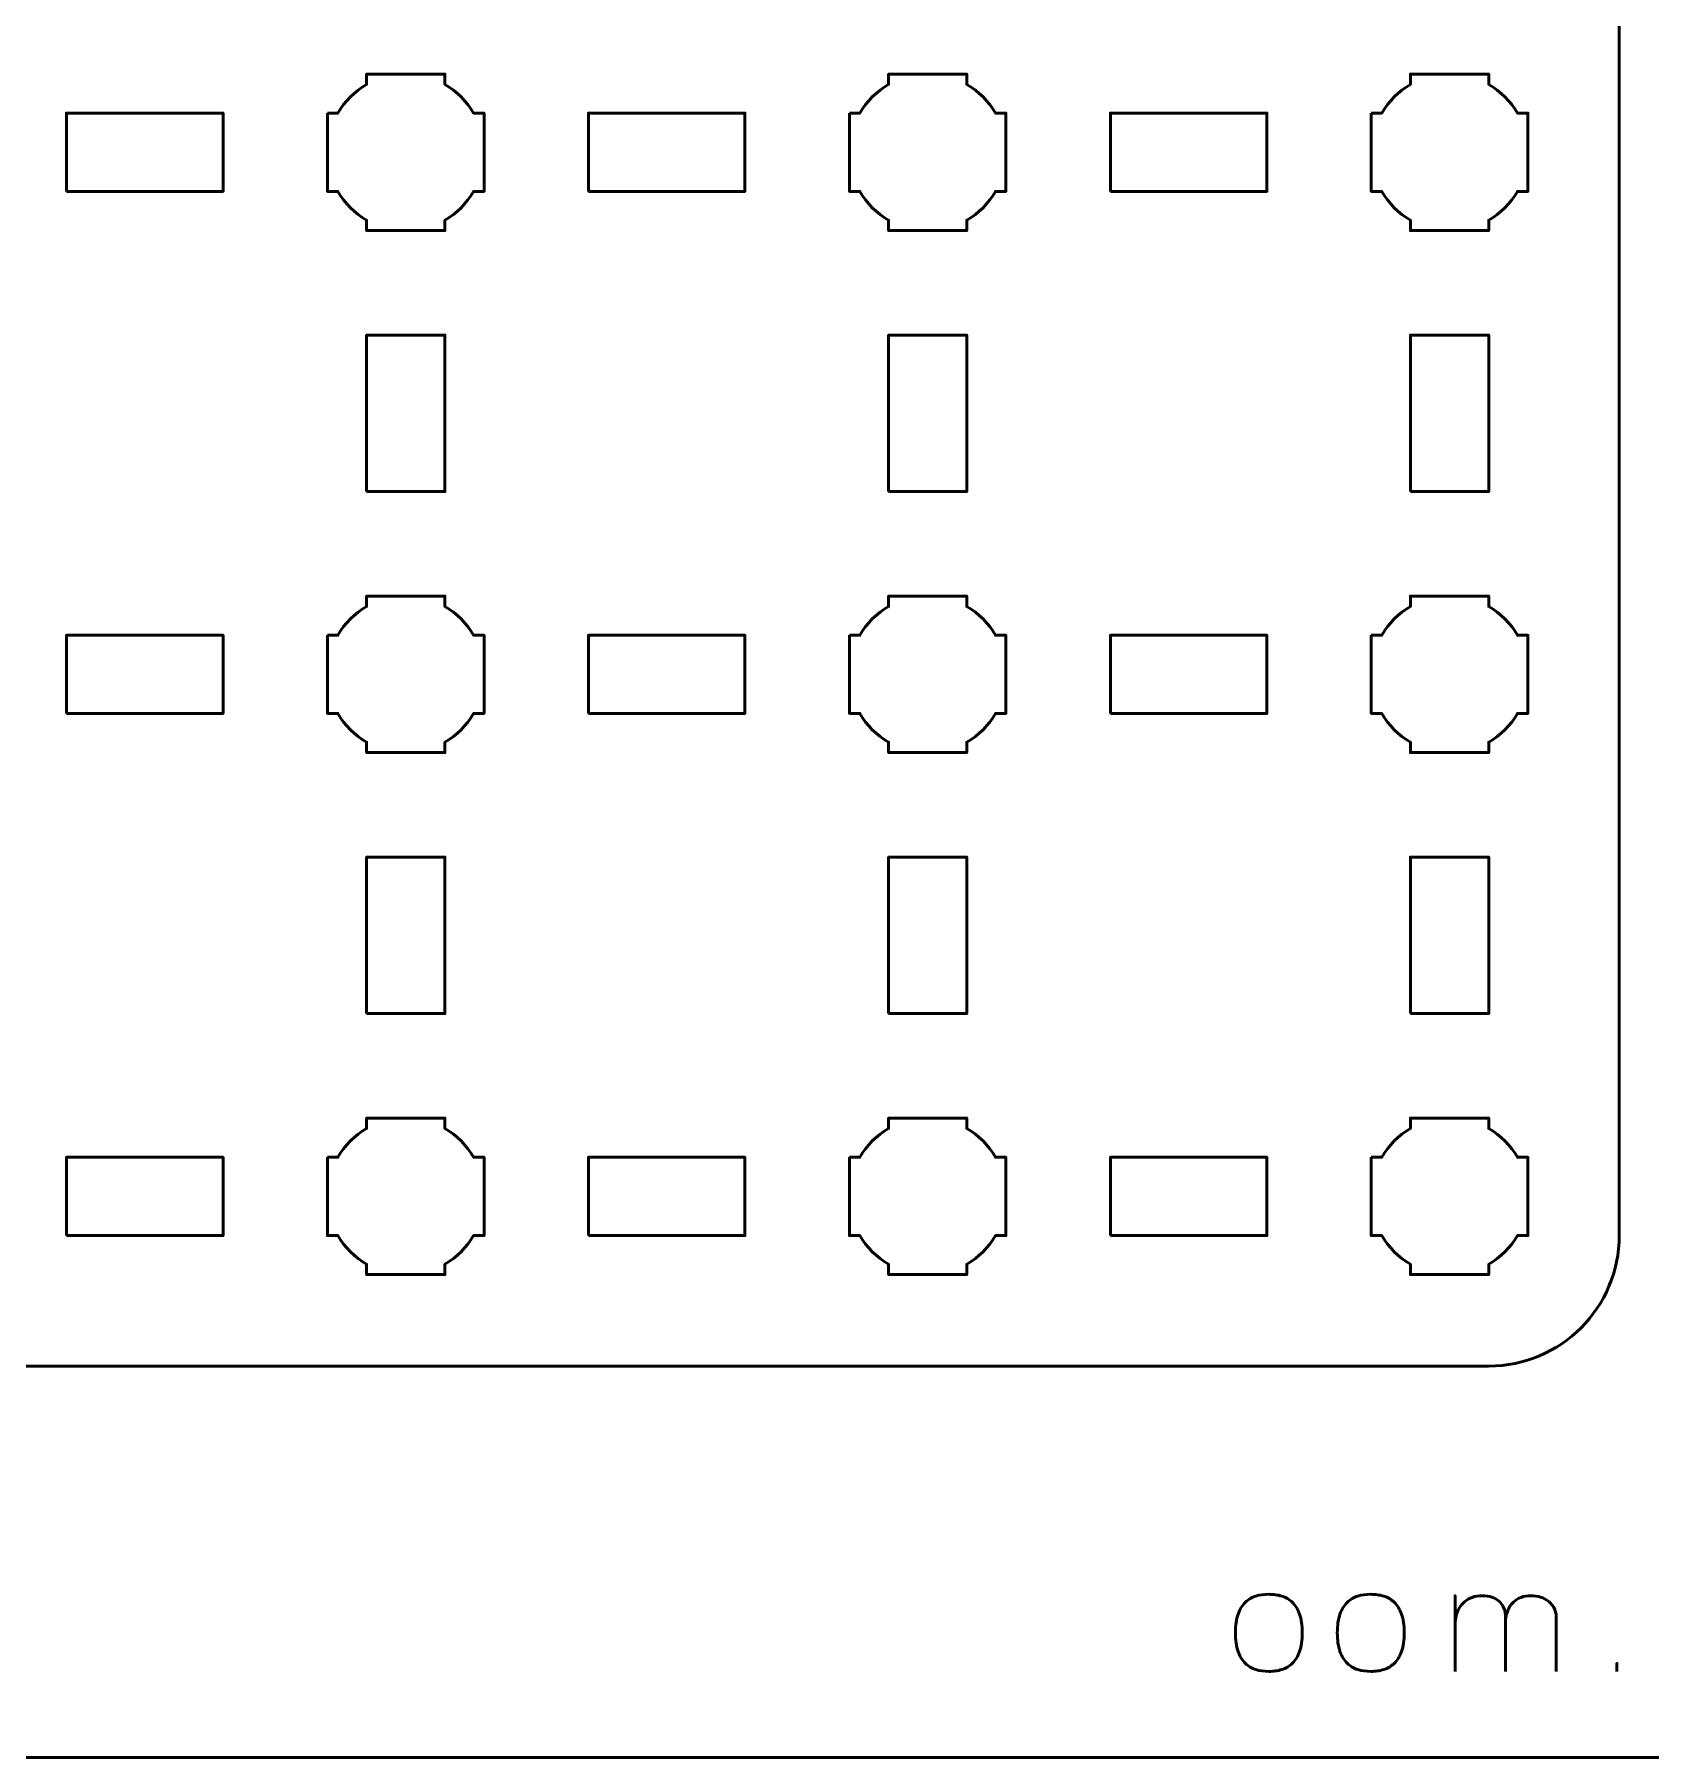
# Model space of a CAD drawing. Header units: centimetres. Extents: x -21 to 0, y -29.7 to 0.
# Drawn here: x -14.92 to -8.73, y -29.7 to -23.1 of the extents above; entities that cross this region are included whole.
import ezdxf

# ---------------------------------------------------------------- set-up
doc = ezdxf.new("R2010")
doc.units = ezdxf.units.CM
doc.header["$MEASUREMENT"] = 0
doc.layers.add('Layer 1', color=7, linetype='Continuous')

msp = doc.modelspace()

# ---------------------------------------------------------------- linework, layer by layer
at = {"layer": 'Layer 1', "lineweight": 53}
for points in [[(-14.79999, -23.70002), (-14.19999, -23.70002), (-14.19999, -23.40002), (-14.79999, -23.40002), (-14.79999, -23.70002)], [(-12.79999, -23.70002), (-12.19999, -23.70002), (-12.19999, -23.40002), (-12.79999, -23.40002), (-12.79999, -23.70002)], [(-10.79999, -23.70002), (-10.19999, -23.70002), (-10.19999, -23.40002), (-10.79999, -23.40002), (-10.79999, -23.70002)], [(-13.64999, -24.85002), (-13.34999, -24.85002), (-13.34999, -24.25002), (-13.64999, -24.25002), (-13.64999, -24.85002)], [(-11.64999, -24.85002), (-11.34999, -24.85002), (-11.34999, -24.25002), (-11.64999, -24.25002), (-11.64999, -24.85002)], [(-9.64999, -24.85002), (-9.34999, -24.85002), (-9.34999, -24.25002), (-9.64999, -24.25002), (-9.64999, -24.85002)], [(-14.79999, -25.70002), (-14.19999, -25.70002), (-14.19999, -25.40002), (-14.79999, -25.40002), (-14.79999, -25.70002)], [(-12.79999, -25.70002), (-12.19999, -25.70002), (-12.19999, -25.40002), (-12.79999, -25.40002), (-12.79999, -25.70002)], [(-10.79999, -25.70002), (-10.19999, -25.70002), (-10.19999, -25.40002), (-10.79999, -25.40002), (-10.79999, -25.70002)], [(-13.64999, -26.85002), (-13.34999, -26.85002), (-13.34999, -26.25002), (-13.64999, -26.25002), (-13.64999, -26.85002)], [(-11.64999, -26.85002), (-11.34999, -26.85002), (-11.34999, -26.25002), (-11.64999, -26.25002), (-11.64999, -26.85002)], [(-9.64999, -26.85002), (-9.34999, -26.85002), (-9.34999, -26.25002), (-9.64999, -26.25002), (-9.64999, -26.85002)], [(-14.79999, -27.70002), (-14.19999, -27.70002), (-14.19999, -27.40002), (-14.79999, -27.40002), (-14.79999, -27.70002)], [(-12.79999, -27.70002), (-12.19999, -27.70002), (-12.19999, -27.40002), (-12.79999, -27.40002), (-12.79999, -27.70002)], [(-10.79999, -27.70002), (-10.19999, -27.70002), (-10.19999, -27.40002), (-10.79999, -27.40002), (-10.79999, -27.70002)]]:
    msp.add_lwpolyline(points, close=True, dxfattribs=at)
at = {"layer": 'Layer 1', "color": 1, "lineweight": 53}
msp.add_open_spline([(-21.00003, -29.19995), (-21.00003, -29.19995), (-21.00003, -5.29992), (-21.00003, -5.29992), (-21.00003, -5.29992), (-21.00003, -5.21709), (-20.93286, -5.14992), (-20.85003, -5.14992), (-20.85003, -5.14992), (-20.7672, -5.14992), (-20.70003, -5.08275), (-20.70003, -4.99992), (-20.70003, -4.99992), (-20.70003, -4.91709), (-20.7672, -4.84992), (-20.85003, -4.84992), (-20.85003, -4.84992), (-20.93286, -4.84992), (-21.00003, -4.78275), (-21.00003, -4.69992), (-21.00003, -4.69992), (-21.00003, -4.61709), (-20.93286, -4.54992), (-20.85003, -4.54992), (-20.85003, -4.54992), (-20.7672, -4.54992), (-20.70003, -4.48275), (-20.70003, -4.39992), (-20.70003, -4.39992), (-20.70003, -4.31709), (-20.7672, -4.24992), (-20.85003, -4.24992), (-20.85003, -4.24992), (-20.93286, -4.24992), (-21.00003, -4.18275), (-21.00003, -4.09992), (-21.00003, -4.09992), (-21.00003, -4.01709), (-20.93286, -3.94992), (-20.85003, -3.94992), (-20.85003, -3.94992), (-20.7672, -3.94992), (-20.70003, -3.88275), (-20.70003, -3.79992), (-20.70003, -3.79992), (-20.70003, -3.71709), (-20.7672, -3.64992), (-20.85003, -3.64992), (-20.85003, -3.64992), (-20.93286, -3.64992), (-21.00003, -3.58275), (-21.00003, -3.49992), (-21.00003, -3.49992), (-21.00003, -3.41709), (-20.93286, -3.34992), (-20.85003, -3.34992), (-20.85003, -3.34992), (-20.7672, -3.34992), (-20.70003, -3.28275), (-20.70003, -3.19992), (-20.70003, -3.19992), (-20.70003, -3.11709), (-20.7672, -3.04992), (-20.85003, -3.04992), (-20.85003, -3.04992), (-20.93286, -3.04992), (-21.00003, -2.98275), (-21.00003, -2.89992), (-21.00003, -2.89992), (-21.00003, -2.81709), (-20.93286, -2.74992), (-20.85003, -2.74992), (-20.85003, -2.74992), (-20.7672, -2.74992), (-20.70003, -2.68275), (-20.70003, -2.59992), (-20.70003, -2.59992), (-20.70003, -2.51709), (-20.7672, -2.44992), (-20.85003, -2.44992), (-20.85003, -2.44992), (-20.93286, -2.44992), (-21.00003, -2.38275), (-21.00003, -2.29992), (-21.00003, -2.29992), (-21.00003, -2.21709), (-20.93286, -2.14992), (-20.85003, -2.14992), (-20.85003, -2.14992), (-20.7672, -2.14992), (-20.70003, -2.08275), (-20.70003, -1.99992), (-20.70003, -1.99992), (-20.70003, -1.91709), (-20.7672, -1.84992), (-20.85003, -1.84992), (-20.85003, -1.84992), (-20.93286, -1.84992), (-21.00003, -1.78275), (-21.00003, -1.69992), (-21.00003, -1.69992), (-21.00003, -1.61709), (-20.93286, -1.54992), (-20.85003, -1.54992), (-20.85003, -1.54992), (-20.7672, -1.54992), (-20.70003, -1.48275), (-20.70003, -1.39992), (-20.70003, -1.39992), (-20.70003, -1.31709), (-20.7672, -1.24992), (-20.85003, -1.24992), (-20.85003, -1.24992), (-20.93286, -1.24992), (-21.00003, -1.18275), (-21.00003, -1.09992), (-21.00003, -1.09992), (-21.00003, -1.09992), (-21.00003, -0.49992), (-21.00003, -0.49992), (-21.00003, -0.49992), (-21.00003, -0.22295), (-20.77694, 0.00004), (-20.49994, 0.00004), (-20.49994, 0.00004), (-20.49994, 0.00004), (-0.50008, 0.00004), (-0.50008, 0.00004), (-0.50008, 0.00004), (-0.22294, 0.00004), (0.00002, -0.22295), (0.00002, -0.49992), (0.00002, -0.49992), (0.00002, -0.49992), (0.00002, -29.19995), (0.00002, -29.19995), (0.00002, -29.19995), (0.00002, -29.47695), (-0.22294, -29.70004), (-0.50008, -29.70004), (-0.50008, -29.70004), (-0.50008, -29.70004), (-20.49994, -29.70004), (-20.49994, -29.70004), (-20.49994, -29.70004), (-20.77694, -29.70004), (-21.00003, -29.47695), (-21.00003, -29.19995)], degree=3, knots=[0, 0, 0, 0, 0.027027, 0.027027, 0.027027, 0.027027, 0.0540541, 0.0540541, 0.0540541, 0.0540541, 0.0810811, 0.0810811, 0.0810811, 0.0810811, 0.1081081, 0.1081081, 0.1081081, 0.1081081, 0.1351351, 0.1351351, 0.1351351, 0.1351351, 0.1621622, 0.1621622, 0.1621622, 0.1621622, 0.1891892, 0.1891892, 0.1891892, 0.1891892, 0.2162162, 0.2162162, 0.2162162, 0.2162162, 0.2432432, 0.2432432, 0.2432432, 0.2432432, 0.2702703, 0.2702703, 0.2702703, 0.2702703, 0.2972973, 0.2972973, 0.2972973, 0.2972973, 0.3243243, 0.3243243, 0.3243243, 0.3243243, 0.3513514, 0.3513514, 0.3513514, 0.3513514, 0.3783784, 0.3783784, 0.3783784, 0.3783784, 0.4054054, 0.4054054, 0.4054054, 0.4054054, 0.4324324, 0.4324324, 0.4324324, 0.4324324, 0.4594595, 0.4594595, 0.4594595, 0.4594595, 0.4864865, 0.4864865, 0.4864865, 0.4864865, 0.5135135, 0.5135135, 0.5135135, 0.5135135, 0.5405405, 0.5405405, 0.5405405, 0.5405405, 0.5675676, 0.5675676, 0.5675676, 0.5675676, 0.5945946, 0.5945946, 0.5945946, 0.5945946, 0.6216216, 0.6216216, 0.6216216, 0.6216216, 0.6486486, 0.6486486, 0.6486486, 0.6486486, 0.6756757, 0.6756757, 0.6756757, 0.6756757, 0.7027027, 0.7027027, 0.7027027, 0.7027027, 0.7297297, 0.7297297, 0.7297297, 0.7297297, 0.7567568, 0.7567568, 0.7567568, 0.7567568, 0.7837838, 0.7837838, 0.7837838, 0.7837838, 0.8108108, 0.8108108, 0.8108108, 0.8108108, 0.8378378, 0.8378378, 0.8378378, 0.8378378, 0.8648649, 0.8648649, 0.8648649, 0.8648649, 0.8918919, 0.8918919, 0.8918919, 0.8918919, 0.9189189, 0.9189189, 0.9189189, 0.9189189, 0.9459459, 0.9459459, 0.9459459, 0.9459459, 0.972973, 0.972973, 0.972973, 0.972973, 1, 1, 1, 1], dxfattribs=at)
at = {"layer": 'Layer 1', "color": 3, "lineweight": 53}
msp.add_open_spline([(-20.14999, -27.70002), (-20.14999, -27.70002), (-20.14999, -17.40002), (-20.14999, -17.40002), (-20.14999, -17.40002), (-20.14999, -17.12393), (-19.92608, -16.90002), (-19.64999, -16.90002), (-19.64999, -16.90002), (-19.64999, -16.90002), (-9.34999, -16.90002), (-9.34999, -16.90002), (-9.34999, -16.90002), (-9.0739, -16.90002), (-8.84999, -17.12393), (-8.84999, -17.40002), (-8.84999, -17.40002), (-8.84999, -17.40002), (-8.84999, -27.70002), (-8.84999, -27.70002), (-8.84999, -27.70002), (-8.84999, -27.97611), (-9.0739, -28.20002), (-9.34999, -28.20002), (-9.34999, -28.20002), (-9.34999, -28.20002), (-19.64999, -28.20002), (-19.64999, -28.20002), (-19.64999, -28.20002), (-19.92608, -28.20002), (-20.14999, -27.97611), (-20.14999, -27.70002)], degree=3, knots=[0, 0, 0, 0, 0.125, 0.125, 0.125, 0.125, 0.25, 0.25, 0.25, 0.25, 0.375, 0.375, 0.375, 0.375, 0.5, 0.5, 0.5, 0.5, 0.625, 0.625, 0.625, 0.625, 0.75, 0.75, 0.75, 0.75, 0.875, 0.875, 0.875, 0.875, 1, 1, 1, 1], dxfattribs=at)
at = {"layer": 'Layer 1', "lineweight": 53}
for points in [[(-13.79999, -23.40002), (-13.79999, -23.40002), (-13.75984, -23.40002), (-13.75984, -23.40002), (-13.75984, -23.40002), (-13.73349, -23.35449), (-13.69552, -23.31652), (-13.64999, -23.29017), (-13.64999, -23.29017), (-13.64999, -23.29017), (-13.64999, -23.25002), (-13.64999, -23.25002), (-13.64999, -23.25002), (-13.64999, -23.25002), (-13.49999, -23.25002), (-13.49999, -23.25002), (-13.49999, -23.25002), (-13.49999, -23.25002), (-13.34999, -23.25002), (-13.34999, -23.25002), (-13.34999, -23.25002), (-13.34999, -23.25002), (-13.34999, -23.29017), (-13.34999, -23.29017), (-13.34999, -23.29017), (-13.30446, -23.31652), (-13.26649, -23.35449), (-13.24014, -23.40002), (-13.24014, -23.40002), (-13.24014, -23.40002), (-13.19999, -23.40002), (-13.19999, -23.40002), (-13.19999, -23.40002), (-13.19999, -23.40002), (-13.19999, -23.55002), (-13.19999, -23.55002), (-13.19999, -23.55002), (-13.19999, -23.55002), (-13.19999, -23.70002), (-13.19999, -23.70002), (-13.19999, -23.70002), (-13.19999, -23.70002), (-13.24014, -23.70002), (-13.24014, -23.70002), (-13.24014, -23.70002), (-13.26649, -23.74555), (-13.30446, -23.78352), (-13.34999, -23.80987), (-13.34999, -23.80987), (-13.34999, -23.80987), (-13.34999, -23.85002), (-13.34999, -23.85002), (-13.34999, -23.85002), (-13.34999, -23.85002), (-13.49999, -23.85002), (-13.49999, -23.85002), (-13.49999, -23.85002), (-13.49999, -23.85002), (-13.64999, -23.85002), (-13.64999, -23.85002), (-13.64999, -23.85002), (-13.64999, -23.85002), (-13.64999, -23.80987), (-13.64999, -23.80987), (-13.64999, -23.80987), (-13.69552, -23.78352), (-13.73349, -23.74555), (-13.75984, -23.70002), (-13.75984, -23.70002), (-13.75984, -23.70002), (-13.79999, -23.70002), (-13.79999, -23.70002), (-13.79999, -23.70002), (-13.79999, -23.70002), (-13.79999, -23.55002), (-13.79999, -23.55002), (-13.79999, -23.55002), (-13.79999, -23.55002), (-13.79999, -23.40002), (-13.79999, -23.40002)], [(-11.79999, -23.40002), (-11.79999, -23.40002), (-11.75984, -23.40002), (-11.75984, -23.40002), (-11.75984, -23.40002), (-11.73349, -23.35449), (-11.69552, -23.31652), (-11.64999, -23.29017), (-11.64999, -23.29017), (-11.64999, -23.29017), (-11.64999, -23.25002), (-11.64999, -23.25002), (-11.64999, -23.25002), (-11.64999, -23.25002), (-11.49999, -23.25002), (-11.49999, -23.25002), (-11.49999, -23.25002), (-11.49999, -23.25002), (-11.34999, -23.25002), (-11.34999, -23.25002), (-11.34999, -23.25002), (-11.34999, -23.25002), (-11.34999, -23.29017), (-11.34999, -23.29017), (-11.34999, -23.29017), (-11.30446, -23.31652), (-11.26649, -23.35449), (-11.24014, -23.40002), (-11.24014, -23.40002), (-11.24014, -23.40002), (-11.19999, -23.40002), (-11.19999, -23.40002), (-11.19999, -23.40002), (-11.19999, -23.40002), (-11.19999, -23.55002), (-11.19999, -23.55002), (-11.19999, -23.55002), (-11.19999, -23.55002), (-11.19999, -23.70002), (-11.19999, -23.70002), (-11.19999, -23.70002), (-11.19999, -23.70002), (-11.24014, -23.70002), (-11.24014, -23.70002), (-11.24014, -23.70002), (-11.26649, -23.74555), (-11.30446, -23.78352), (-11.34999, -23.80987), (-11.34999, -23.80987), (-11.34999, -23.80987), (-11.34999, -23.85002), (-11.34999, -23.85002), (-11.34999, -23.85002), (-11.34999, -23.85002), (-11.49999, -23.85002), (-11.49999, -23.85002), (-11.49999, -23.85002), (-11.49999, -23.85002), (-11.64999, -23.85002), (-11.64999, -23.85002), (-11.64999, -23.85002), (-11.64999, -23.85002), (-11.64999, -23.80987), (-11.64999, -23.80987), (-11.64999, -23.80987), (-11.69552, -23.78352), (-11.73349, -23.74555), (-11.75984, -23.70002), (-11.75984, -23.70002), (-11.75984, -23.70002), (-11.79999, -23.70002), (-11.79999, -23.70002), (-11.79999, -23.70002), (-11.79999, -23.70002), (-11.79999, -23.55002), (-11.79999, -23.55002), (-11.79999, -23.55002), (-11.79999, -23.55002), (-11.79999, -23.40002), (-11.79999, -23.40002)], [(-9.79999, -23.40002), (-9.79999, -23.40002), (-9.75984, -23.40002), (-9.75984, -23.40002), (-9.75984, -23.40002), (-9.73349, -23.35449), (-9.69552, -23.31652), (-9.64999, -23.29017), (-9.64999, -23.29017), (-9.64999, -23.29017), (-9.64999, -23.25002), (-9.64999, -23.25002), (-9.64999, -23.25002), (-9.64999, -23.25002), (-9.49999, -23.25002), (-9.49999, -23.25002), (-9.49999, -23.25002), (-9.49999, -23.25002), (-9.34999, -23.25002), (-9.34999, -23.25002), (-9.34999, -23.25002), (-9.34999, -23.25002), (-9.34999, -23.29017), (-9.34999, -23.29017), (-9.34999, -23.29017), (-9.30446, -23.31652), (-9.26649, -23.35449), (-9.24014, -23.40002), (-9.24014, -23.40002), (-9.24014, -23.40002), (-9.19999, -23.40002), (-9.19999, -23.40002), (-9.19999, -23.40002), (-9.19999, -23.40002), (-9.19999, -23.55002), (-9.19999, -23.55002), (-9.19999, -23.55002), (-9.19999, -23.55002), (-9.19999, -23.70002), (-9.19999, -23.70002), (-9.19999, -23.70002), (-9.19999, -23.70002), (-9.24014, -23.70002), (-9.24014, -23.70002), (-9.24014, -23.70002), (-9.26649, -23.74555), (-9.30446, -23.78352), (-9.34999, -23.80987), (-9.34999, -23.80987), (-9.34999, -23.80987), (-9.34999, -23.85002), (-9.34999, -23.85002), (-9.34999, -23.85002), (-9.34999, -23.85002), (-9.49999, -23.85002), (-9.49999, -23.85002), (-9.49999, -23.85002), (-9.49999, -23.85002), (-9.64999, -23.85002), (-9.64999, -23.85002), (-9.64999, -23.85002), (-9.64999, -23.85002), (-9.64999, -23.80987), (-9.64999, -23.80987), (-9.64999, -23.80987), (-9.69552, -23.78352), (-9.73349, -23.74555), (-9.75984, -23.70002), (-9.75984, -23.70002), (-9.75984, -23.70002), (-9.79999, -23.70002), (-9.79999, -23.70002), (-9.79999, -23.70002), (-9.79999, -23.70002), (-9.79999, -23.55002), (-9.79999, -23.55002), (-9.79999, -23.55002), (-9.79999, -23.55002), (-9.79999, -23.40002), (-9.79999, -23.40002)], [(-13.79999, -25.40002), (-13.79999, -25.40002), (-13.75984, -25.40002), (-13.75984, -25.40002), (-13.75984, -25.40002), (-13.73349, -25.35449), (-13.69552, -25.31652), (-13.64999, -25.29017), (-13.64999, -25.29017), (-13.64999, -25.29017), (-13.64999, -25.25002), (-13.64999, -25.25002), (-13.64999, -25.25002), (-13.64999, -25.25002), (-13.49999, -25.25002), (-13.49999, -25.25002), (-13.49999, -25.25002), (-13.49999, -25.25002), (-13.34999, -25.25002), (-13.34999, -25.25002), (-13.34999, -25.25002), (-13.34999, -25.25002), (-13.34999, -25.29017), (-13.34999, -25.29017), (-13.34999, -25.29017), (-13.30446, -25.31652), (-13.26649, -25.35449), (-13.24014, -25.40002), (-13.24014, -25.40002), (-13.24014, -25.40002), (-13.19999, -25.40002), (-13.19999, -25.40002), (-13.19999, -25.40002), (-13.19999, -25.40002), (-13.19999, -25.55002), (-13.19999, -25.55002), (-13.19999, -25.55002), (-13.19999, -25.55002), (-13.19999, -25.70002), (-13.19999, -25.70002), (-13.19999, -25.70002), (-13.19999, -25.70002), (-13.24014, -25.70002), (-13.24014, -25.70002), (-13.24014, -25.70002), (-13.26649, -25.74555), (-13.30446, -25.78352), (-13.34999, -25.80987), (-13.34999, -25.80987), (-13.34999, -25.80987), (-13.34999, -25.85002), (-13.34999, -25.85002), (-13.34999, -25.85002), (-13.34999, -25.85002), (-13.49999, -25.85002), (-13.49999, -25.85002), (-13.49999, -25.85002), (-13.49999, -25.85002), (-13.64999, -25.85002), (-13.64999, -25.85002), (-13.64999, -25.85002), (-13.64999, -25.85002), (-13.64999, -25.80987), (-13.64999, -25.80987), (-13.64999, -25.80987), (-13.69552, -25.78352), (-13.73349, -25.74555), (-13.75984, -25.70002), (-13.75984, -25.70002), (-13.75984, -25.70002), (-13.79999, -25.70002), (-13.79999, -25.70002), (-13.79999, -25.70002), (-13.79999, -25.70002), (-13.79999, -25.55002), (-13.79999, -25.55002), (-13.79999, -25.55002), (-13.79999, -25.55002), (-13.79999, -25.40002), (-13.79999, -25.40002)], [(-11.79999, -25.40002), (-11.79999, -25.40002), (-11.75984, -25.40002), (-11.75984, -25.40002), (-11.75984, -25.40002), (-11.73349, -25.35449), (-11.69552, -25.31652), (-11.64999, -25.29017), (-11.64999, -25.29017), (-11.64999, -25.29017), (-11.64999, -25.25002), (-11.64999, -25.25002), (-11.64999, -25.25002), (-11.64999, -25.25002), (-11.49999, -25.25002), (-11.49999, -25.25002), (-11.49999, -25.25002), (-11.49999, -25.25002), (-11.34999, -25.25002), (-11.34999, -25.25002), (-11.34999, -25.25002), (-11.34999, -25.25002), (-11.34999, -25.29017), (-11.34999, -25.29017), (-11.34999, -25.29017), (-11.30446, -25.31652), (-11.26649, -25.35449), (-11.24014, -25.40002), (-11.24014, -25.40002), (-11.24014, -25.40002), (-11.19999, -25.40002), (-11.19999, -25.40002), (-11.19999, -25.40002), (-11.19999, -25.40002), (-11.19999, -25.55002), (-11.19999, -25.55002), (-11.19999, -25.55002), (-11.19999, -25.55002), (-11.19999, -25.70002), (-11.19999, -25.70002), (-11.19999, -25.70002), (-11.19999, -25.70002), (-11.24014, -25.70002), (-11.24014, -25.70002), (-11.24014, -25.70002), (-11.26649, -25.74555), (-11.30446, -25.78352), (-11.34999, -25.80987), (-11.34999, -25.80987), (-11.34999, -25.80987), (-11.34999, -25.85002), (-11.34999, -25.85002), (-11.34999, -25.85002), (-11.34999, -25.85002), (-11.49999, -25.85002), (-11.49999, -25.85002), (-11.49999, -25.85002), (-11.49999, -25.85002), (-11.64999, -25.85002), (-11.64999, -25.85002), (-11.64999, -25.85002), (-11.64999, -25.85002), (-11.64999, -25.80987), (-11.64999, -25.80987), (-11.64999, -25.80987), (-11.69552, -25.78352), (-11.73349, -25.74555), (-11.75984, -25.70002), (-11.75984, -25.70002), (-11.75984, -25.70002), (-11.79999, -25.70002), (-11.79999, -25.70002), (-11.79999, -25.70002), (-11.79999, -25.70002), (-11.79999, -25.55002), (-11.79999, -25.55002), (-11.79999, -25.55002), (-11.79999, -25.55002), (-11.79999, -25.40002), (-11.79999, -25.40002)], [(-9.79999, -25.40002), (-9.79999, -25.40002), (-9.75984, -25.40002), (-9.75984, -25.40002), (-9.75984, -25.40002), (-9.73349, -25.35449), (-9.69552, -25.31652), (-9.64999, -25.29017), (-9.64999, -25.29017), (-9.64999, -25.29017), (-9.64999, -25.25002), (-9.64999, -25.25002), (-9.64999, -25.25002), (-9.64999, -25.25002), (-9.49999, -25.25002), (-9.49999, -25.25002), (-9.49999, -25.25002), (-9.49999, -25.25002), (-9.34999, -25.25002), (-9.34999, -25.25002), (-9.34999, -25.25002), (-9.34999, -25.25002), (-9.34999, -25.29017), (-9.34999, -25.29017), (-9.34999, -25.29017), (-9.30446, -25.31652), (-9.26649, -25.35449), (-9.24014, -25.40002), (-9.24014, -25.40002), (-9.24014, -25.40002), (-9.19999, -25.40002), (-9.19999, -25.40002), (-9.19999, -25.40002), (-9.19999, -25.40002), (-9.19999, -25.55002), (-9.19999, -25.55002), (-9.19999, -25.55002), (-9.19999, -25.55002), (-9.19999, -25.70002), (-9.19999, -25.70002), (-9.19999, -25.70002), (-9.19999, -25.70002), (-9.24014, -25.70002), (-9.24014, -25.70002), (-9.24014, -25.70002), (-9.26649, -25.74555), (-9.30446, -25.78352), (-9.34999, -25.80987), (-9.34999, -25.80987), (-9.34999, -25.80987), (-9.34999, -25.85002), (-9.34999, -25.85002), (-9.34999, -25.85002), (-9.34999, -25.85002), (-9.49999, -25.85002), (-9.49999, -25.85002), (-9.49999, -25.85002), (-9.49999, -25.85002), (-9.64999, -25.85002), (-9.64999, -25.85002), (-9.64999, -25.85002), (-9.64999, -25.85002), (-9.64999, -25.80987), (-9.64999, -25.80987), (-9.64999, -25.80987), (-9.69552, -25.78352), (-9.73349, -25.74555), (-9.75984, -25.70002), (-9.75984, -25.70002), (-9.75984, -25.70002), (-9.79999, -25.70002), (-9.79999, -25.70002), (-9.79999, -25.70002), (-9.79999, -25.70002), (-9.79999, -25.55002), (-9.79999, -25.55002), (-9.79999, -25.55002), (-9.79999, -25.55002), (-9.79999, -25.40002), (-9.79999, -25.40002)], [(-13.79999, -27.40002), (-13.79999, -27.40002), (-13.75984, -27.40002), (-13.75984, -27.40002), (-13.75984, -27.40002), (-13.73349, -27.35449), (-13.69552, -27.31652), (-13.64999, -27.29017), (-13.64999, -27.29017), (-13.64999, -27.29017), (-13.64999, -27.25002), (-13.64999, -27.25002), (-13.64999, -27.25002), (-13.64999, -27.25002), (-13.49999, -27.25002), (-13.49999, -27.25002), (-13.49999, -27.25002), (-13.49999, -27.25002), (-13.34999, -27.25002), (-13.34999, -27.25002), (-13.34999, -27.25002), (-13.34999, -27.25002), (-13.34999, -27.29017), (-13.34999, -27.29017), (-13.34999, -27.29017), (-13.30446, -27.31652), (-13.26649, -27.35449), (-13.24014, -27.40002), (-13.24014, -27.40002), (-13.24014, -27.40002), (-13.19999, -27.40002), (-13.19999, -27.40002), (-13.19999, -27.40002), (-13.19999, -27.40002), (-13.19999, -27.55002), (-13.19999, -27.55002), (-13.19999, -27.55002), (-13.19999, -27.55002), (-13.19999, -27.70002), (-13.19999, -27.70002), (-13.19999, -27.70002), (-13.19999, -27.70002), (-13.24014, -27.70002), (-13.24014, -27.70002), (-13.24014, -27.70002), (-13.26649, -27.74555), (-13.30446, -27.78352), (-13.34999, -27.80987), (-13.34999, -27.80987), (-13.34999, -27.80987), (-13.34999, -27.85002), (-13.34999, -27.85002), (-13.34999, -27.85002), (-13.34999, -27.85002), (-13.49999, -27.85002), (-13.49999, -27.85002), (-13.49999, -27.85002), (-13.49999, -27.85002), (-13.64999, -27.85002), (-13.64999, -27.85002), (-13.64999, -27.85002), (-13.64999, -27.85002), (-13.64999, -27.80987), (-13.64999, -27.80987), (-13.64999, -27.80987), (-13.69552, -27.78352), (-13.73349, -27.74555), (-13.75984, -27.70002), (-13.75984, -27.70002), (-13.75984, -27.70002), (-13.79999, -27.70002), (-13.79999, -27.70002), (-13.79999, -27.70002), (-13.79999, -27.70002), (-13.79999, -27.55002), (-13.79999, -27.55002), (-13.79999, -27.55002), (-13.79999, -27.55002), (-13.79999, -27.40002), (-13.79999, -27.40002)], [(-11.79999, -27.40002), (-11.79999, -27.40002), (-11.75984, -27.40002), (-11.75984, -27.40002), (-11.75984, -27.40002), (-11.73349, -27.35449), (-11.69552, -27.31652), (-11.64999, -27.29017), (-11.64999, -27.29017), (-11.64999, -27.29017), (-11.64999, -27.25002), (-11.64999, -27.25002), (-11.64999, -27.25002), (-11.64999, -27.25002), (-11.49999, -27.25002), (-11.49999, -27.25002), (-11.49999, -27.25002), (-11.49999, -27.25002), (-11.34999, -27.25002), (-11.34999, -27.25002), (-11.34999, -27.25002), (-11.34999, -27.25002), (-11.34999, -27.29017), (-11.34999, -27.29017), (-11.34999, -27.29017), (-11.30446, -27.31652), (-11.26649, -27.35449), (-11.24014, -27.40002), (-11.24014, -27.40002), (-11.24014, -27.40002), (-11.19999, -27.40002), (-11.19999, -27.40002), (-11.19999, -27.40002), (-11.19999, -27.40002), (-11.19999, -27.55002), (-11.19999, -27.55002), (-11.19999, -27.55002), (-11.19999, -27.55002), (-11.19999, -27.70002), (-11.19999, -27.70002), (-11.19999, -27.70002), (-11.19999, -27.70002), (-11.24014, -27.70002), (-11.24014, -27.70002), (-11.24014, -27.70002), (-11.26649, -27.74555), (-11.30446, -27.78352), (-11.34999, -27.80987), (-11.34999, -27.80987), (-11.34999, -27.80987), (-11.34999, -27.85002), (-11.34999, -27.85002), (-11.34999, -27.85002), (-11.34999, -27.85002), (-11.49999, -27.85002), (-11.49999, -27.85002), (-11.49999, -27.85002), (-11.49999, -27.85002), (-11.64999, -27.85002), (-11.64999, -27.85002), (-11.64999, -27.85002), (-11.64999, -27.85002), (-11.64999, -27.80987), (-11.64999, -27.80987), (-11.64999, -27.80987), (-11.69552, -27.78352), (-11.73349, -27.74555), (-11.75984, -27.70002), (-11.75984, -27.70002), (-11.75984, -27.70002), (-11.79999, -27.70002), (-11.79999, -27.70002), (-11.79999, -27.70002), (-11.79999, -27.70002), (-11.79999, -27.55002), (-11.79999, -27.55002), (-11.79999, -27.55002), (-11.79999, -27.55002), (-11.79999, -27.40002), (-11.79999, -27.40002)], [(-9.79999, -27.40002), (-9.79999, -27.40002), (-9.75984, -27.40002), (-9.75984, -27.40002), (-9.75984, -27.40002), (-9.73349, -27.35449), (-9.69552, -27.31652), (-9.64999, -27.29017), (-9.64999, -27.29017), (-9.64999, -27.29017), (-9.64999, -27.25002), (-9.64999, -27.25002), (-9.64999, -27.25002), (-9.64999, -27.25002), (-9.49999, -27.25002), (-9.49999, -27.25002), (-9.49999, -27.25002), (-9.49999, -27.25002), (-9.34999, -27.25002), (-9.34999, -27.25002), (-9.34999, -27.25002), (-9.34999, -27.25002), (-9.34999, -27.29017), (-9.34999, -27.29017), (-9.34999, -27.29017), (-9.30446, -27.31652), (-9.26649, -27.35449), (-9.24014, -27.40002), (-9.24014, -27.40002), (-9.24014, -27.40002), (-9.19999, -27.40002), (-9.19999, -27.40002), (-9.19999, -27.40002), (-9.19999, -27.40002), (-9.19999, -27.55002), (-9.19999, -27.55002), (-9.19999, -27.55002), (-9.19999, -27.55002), (-9.19999, -27.70002), (-9.19999, -27.70002), (-9.19999, -27.70002), (-9.19999, -27.70002), (-9.24014, -27.70002), (-9.24014, -27.70002), (-9.24014, -27.70002), (-9.26649, -27.74555), (-9.30446, -27.78352), (-9.34999, -27.80987), (-9.34999, -27.80987), (-9.34999, -27.80987), (-9.34999, -27.85002), (-9.34999, -27.85002), (-9.34999, -27.85002), (-9.34999, -27.85002), (-9.49999, -27.85002), (-9.49999, -27.85002), (-9.49999, -27.85002), (-9.49999, -27.85002), (-9.64999, -27.85002), (-9.64999, -27.85002), (-9.64999, -27.85002), (-9.64999, -27.85002), (-9.64999, -27.80987), (-9.64999, -27.80987), (-9.64999, -27.80987), (-9.69552, -27.78352), (-9.73349, -27.74555), (-9.75984, -27.70002), (-9.75984, -27.70002), (-9.75984, -27.70002), (-9.79999, -27.70002), (-9.79999, -27.70002), (-9.79999, -27.70002), (-9.79999, -27.70002), (-9.79999, -27.55002), (-9.79999, -27.55002), (-9.79999, -27.55002), (-9.79999, -27.55002), (-9.79999, -27.40002), (-9.79999, -27.40002)]]:
    msp.add_open_spline(points, degree=3, knots=[0, 0, 0, 0, 0.05, 0.05, 0.05, 0.05, 0.1, 0.1, 0.1, 0.1, 0.15, 0.15, 0.15, 0.15, 0.2, 0.2, 0.2, 0.2, 0.25, 0.25, 0.25, 0.25, 0.3, 0.3, 0.3, 0.3, 0.35, 0.35, 0.35, 0.35, 0.4, 0.4, 0.4, 0.4, 0.45, 0.45, 0.45, 0.45, 0.5, 0.5, 0.5, 0.5, 0.55, 0.55, 0.55, 0.55, 0.6, 0.6, 0.6, 0.6, 0.65, 0.65, 0.65, 0.65, 0.7, 0.7, 0.7, 0.7, 0.75, 0.75, 0.75, 0.75, 0.8, 0.8, 0.8, 0.8, 0.85, 0.85, 0.85, 0.85, 0.9, 0.9, 0.9, 0.9, 0.95, 0.95, 0.95, 0.95, 1, 1, 1, 1], dxfattribs=at)
at = {"layer": 'Layer 1', "color": 5, "lineweight": 53}
for points, knots in [([(-10.19275, -29.36992), (-10.17497, -29.37001), (-10.15842, -29.36776), (-10.14299, -29.36296), (-10.14299, -29.36296), (-10.12756, -29.35816), (-10.11392, -29.35016), (-10.10225, -29.33897), (-10.10225, -29.33897), (-10.09049, -29.32778), (-10.08137, -29.31263), (-10.07469, -29.29344), (-10.07469, -29.29344), (-10.06811, -29.27434), (-10.06472, -29.25054), (-10.06462, -29.22204), (-10.06462, -29.22204), (-10.06472, -29.19363), (-10.06811, -29.16992), (-10.07469, -29.15092), (-10.07469, -29.15092), (-10.08137, -29.13191), (-10.09049, -29.11677), (-10.10225, -29.10557), (-10.10225, -29.10557), (-10.11392, -29.09447), (-10.12756, -29.08648), (-10.14299, -29.08168), (-10.14299, -29.08168), (-10.15842, -29.07688), (-10.17497, -29.07462), (-10.19275, -29.07472), (-10.19275, -29.07472), (-10.21034, -29.07462), (-10.2269, -29.07688), (-10.24233, -29.08168), (-10.24233, -29.08168), (-10.25776, -29.08648), (-10.2713, -29.09447), (-10.28306, -29.10557), (-10.28306, -29.10557), (-10.29482, -29.11677), (-10.30404, -29.13191), (-10.31072, -29.15092), (-10.31072, -29.15092), (-10.3174, -29.16992), (-10.32079, -29.19363), (-10.32088, -29.22204), (-10.32088, -29.22204), (-10.32079, -29.25054), (-10.3174, -29.27434), (-10.31072, -29.29344), (-10.31072, -29.29344), (-10.30404, -29.31263), (-10.29482, -29.32778), (-10.28306, -29.33897), (-10.28306, -29.33897), (-10.2713, -29.35016), (-10.25776, -29.35816), (-10.24233, -29.36296), (-10.24233, -29.36296), (-10.2269, -29.36776), (-10.21034, -29.37001), (-10.19275, -29.36992)], [0, 0, 0, 0, 0.0625, 0.0625, 0.0625, 0.0625, 0.125, 0.125, 0.125, 0.125, 0.1875, 0.1875, 0.1875, 0.1875, 0.25, 0.25, 0.25, 0.25, 0.3125, 0.3125, 0.3125, 0.3125, 0.375, 0.375, 0.375, 0.375, 0.4375, 0.4375, 0.4375, 0.4375, 0.5, 0.5, 0.5, 0.5, 0.5625, 0.5625, 0.5625, 0.5625, 0.625, 0.625, 0.625, 0.625, 0.6875, 0.6875, 0.6875, 0.6875, 0.75, 0.75, 0.75, 0.75, 0.8125, 0.8125, 0.8125, 0.8125, 0.875, 0.875, 0.875, 0.875, 0.9375, 0.9375, 0.9375, 0.9375, 1, 1, 1, 1]), ([(-10.19275, -29.36992), (-10.17497, -29.37001), (-10.15842, -29.36776), (-10.14299, -29.36296), (-10.14299, -29.36296), (-10.12756, -29.35816), (-10.11392, -29.35016), (-10.10225, -29.33897), (-10.10225, -29.33897), (-10.09049, -29.32778), (-10.08137, -29.31263), (-10.07469, -29.29344), (-10.07469, -29.29344), (-10.06811, -29.27434), (-10.06472, -29.25054), (-10.06462, -29.22204), (-10.06462, -29.22204), (-10.06472, -29.19363), (-10.06811, -29.16992), (-10.07469, -29.15092), (-10.07469, -29.15092), (-10.08137, -29.13191), (-10.09049, -29.11677), (-10.10225, -29.10557), (-10.10225, -29.10557), (-10.11392, -29.09447), (-10.12756, -29.08648), (-10.14299, -29.08168), (-10.14299, -29.08168), (-10.15842, -29.07688), (-10.17497, -29.07462), (-10.19275, -29.07472), (-10.19275, -29.07472), (-10.21034, -29.07462), (-10.2269, -29.07688), (-10.24233, -29.08168), (-10.24233, -29.08168), (-10.25776, -29.08648), (-10.2713, -29.09447), (-10.28306, -29.10557), (-10.28306, -29.10557), (-10.29482, -29.11677), (-10.30404, -29.13191), (-10.31072, -29.15092), (-10.31072, -29.15092), (-10.3174, -29.16992), (-10.32079, -29.19363), (-10.32088, -29.22204), (-10.32088, -29.22204), (-10.32079, -29.25054), (-10.3174, -29.27434), (-10.31072, -29.29344), (-10.31072, -29.29344), (-10.30404, -29.31263), (-10.29482, -29.32778), (-10.28306, -29.33897), (-10.28306, -29.33897), (-10.2713, -29.35016), (-10.25776, -29.35816), (-10.24233, -29.36296), (-10.24233, -29.36296), (-10.2269, -29.36776), (-10.21034, -29.37001), (-10.19275, -29.36992)], [0, 0, 0, 0, 0.0625, 0.0625, 0.0625, 0.0625, 0.125, 0.125, 0.125, 0.125, 0.1875, 0.1875, 0.1875, 0.1875, 0.25, 0.25, 0.25, 0.25, 0.3125, 0.3125, 0.3125, 0.3125, 0.375, 0.375, 0.375, 0.375, 0.4375, 0.4375, 0.4375, 0.4375, 0.5, 0.5, 0.5, 0.5, 0.5625, 0.5625, 0.5625, 0.5625, 0.625, 0.625, 0.625, 0.625, 0.6875, 0.6875, 0.6875, 0.6875, 0.75, 0.75, 0.75, 0.75, 0.8125, 0.8125, 0.8125, 0.8125, 0.875, 0.875, 0.875, 0.875, 0.9375, 0.9375, 0.9375, 0.9375, 1, 1, 1, 1]), ([(-9.80216, -29.36992), (-9.78438, -29.37001), (-9.76783, -29.36776), (-9.7524, -29.36296), (-9.7524, -29.36296), (-9.73697, -29.35816), (-9.72333, -29.35016), (-9.71166, -29.33897), (-9.71166, -29.33897), (-9.6999, -29.32778), (-9.69078, -29.31263), (-9.6841, -29.29344), (-9.6841, -29.29344), (-9.67752, -29.27434), (-9.67413, -29.25054), (-9.67403, -29.22204), (-9.67403, -29.22204), (-9.67413, -29.19363), (-9.67752, -29.16992), (-9.6841, -29.15092), (-9.6841, -29.15092), (-9.69078, -29.13191), (-9.6999, -29.11677), (-9.71166, -29.10557), (-9.71166, -29.10557), (-9.72333, -29.09447), (-9.73697, -29.08648), (-9.7524, -29.08168), (-9.7524, -29.08168), (-9.76783, -29.07688), (-9.78438, -29.07462), (-9.80216, -29.07472), (-9.80216, -29.07472), (-9.81975, -29.07462), (-9.83631, -29.07688), (-9.85174, -29.08168), (-9.85174, -29.08168), (-9.86717, -29.08648), (-9.88071, -29.09447), (-9.89247, -29.10557), (-9.89247, -29.10557), (-9.90423, -29.11677), (-9.91345, -29.13191), (-9.92013, -29.15092), (-9.92013, -29.15092), (-9.92681, -29.16992), (-9.9302, -29.19363), (-9.93029, -29.22204), (-9.93029, -29.22204), (-9.9302, -29.25054), (-9.92681, -29.27434), (-9.92013, -29.29344), (-9.92013, -29.29344), (-9.91345, -29.31263), (-9.90423, -29.32778), (-9.89247, -29.33897), (-9.89247, -29.33897), (-9.88071, -29.35016), (-9.86717, -29.35816), (-9.85174, -29.36296), (-9.85174, -29.36296), (-9.83631, -29.36776), (-9.81975, -29.37001), (-9.80216, -29.36992)], [0, 0, 0, 0, 0.0625, 0.0625, 0.0625, 0.0625, 0.125, 0.125, 0.125, 0.125, 0.1875, 0.1875, 0.1875, 0.1875, 0.25, 0.25, 0.25, 0.25, 0.3125, 0.3125, 0.3125, 0.3125, 0.375, 0.375, 0.375, 0.375, 0.4375, 0.4375, 0.4375, 0.4375, 0.5, 0.5, 0.5, 0.5, 0.5625, 0.5625, 0.5625, 0.5625, 0.625, 0.625, 0.625, 0.625, 0.6875, 0.6875, 0.6875, 0.6875, 0.75, 0.75, 0.75, 0.75, 0.8125, 0.8125, 0.8125, 0.8125, 0.875, 0.875, 0.875, 0.875, 0.9375, 0.9375, 0.9375, 0.9375, 1, 1, 1, 1]), ([(-9.80216, -29.36992), (-9.78438, -29.37001), (-9.76783, -29.36776), (-9.7524, -29.36296), (-9.7524, -29.36296), (-9.73697, -29.35816), (-9.72333, -29.35016), (-9.71166, -29.33897), (-9.71166, -29.33897), (-9.6999, -29.32778), (-9.69078, -29.31263), (-9.6841, -29.29344), (-9.6841, -29.29344), (-9.67752, -29.27434), (-9.67413, -29.25054), (-9.67403, -29.22204), (-9.67403, -29.22204), (-9.67413, -29.19363), (-9.67752, -29.16992), (-9.6841, -29.15092), (-9.6841, -29.15092), (-9.69078, -29.13191), (-9.6999, -29.11677), (-9.71166, -29.10557), (-9.71166, -29.10557), (-9.72333, -29.09447), (-9.73697, -29.08648), (-9.7524, -29.08168), (-9.7524, -29.08168), (-9.76783, -29.07688), (-9.78438, -29.07462), (-9.80216, -29.07472), (-9.80216, -29.07472), (-9.81975, -29.07462), (-9.83631, -29.07688), (-9.85174, -29.08168), (-9.85174, -29.08168), (-9.86717, -29.08648), (-9.88071, -29.09447), (-9.89247, -29.10557), (-9.89247, -29.10557), (-9.90423, -29.11677), (-9.91345, -29.13191), (-9.92013, -29.15092), (-9.92013, -29.15092), (-9.92681, -29.16992), (-9.9302, -29.19363), (-9.93029, -29.22204), (-9.93029, -29.22204), (-9.9302, -29.25054), (-9.92681, -29.27434), (-9.92013, -29.29344), (-9.92013, -29.29344), (-9.91345, -29.31263), (-9.90423, -29.32778), (-9.89247, -29.33897), (-9.89247, -29.33897), (-9.88071, -29.35016), (-9.86717, -29.35816), (-9.85174, -29.36296), (-9.85174, -29.36296), (-9.83631, -29.36776), (-9.81975, -29.37001), (-9.80216, -29.36992)], [0, 0, 0, 0, 0.0625, 0.0625, 0.0625, 0.0625, 0.125, 0.125, 0.125, 0.125, 0.1875, 0.1875, 0.1875, 0.1875, 0.25, 0.25, 0.25, 0.25, 0.3125, 0.3125, 0.3125, 0.3125, 0.375, 0.375, 0.375, 0.375, 0.4375, 0.4375, 0.4375, 0.4375, 0.5, 0.5, 0.5, 0.5, 0.5625, 0.5625, 0.5625, 0.5625, 0.625, 0.625, 0.625, 0.625, 0.6875, 0.6875, 0.6875, 0.6875, 0.75, 0.75, 0.75, 0.75, 0.8125, 0.8125, 0.8125, 0.8125, 0.875, 0.875, 0.875, 0.875, 0.9375, 0.9375, 0.9375, 0.9375, 1, 1, 1, 1]), ([(-9.28627, -29.36992), (-9.28627, -29.36983), (-9.28627, -29.3671), (-9.28627, -29.36174), (-9.28627, -29.36174), (-9.28627, -29.35647), (-9.28627, -29.34922), (-9.28627, -29.3401), (-9.28627, -29.3401), (-9.28627, -29.33088), (-9.28627, -29.32053), (-9.28627, -29.30887), (-9.28627, -29.30887), (-9.28627, -29.2973), (-9.28627, -29.28516), (-9.28627, -29.27237), (-9.28627, -29.27237), (-9.28627, -29.25967), (-9.28627, -29.24715), (-9.28627, -29.23474), (-9.28627, -29.23474), (-9.28627, -29.22232), (-9.28627, -29.21065), (-9.28627, -29.19993), (-9.28627, -29.19993), (-9.28627, -29.18911), (-9.28627, -29.17989), (-9.28627, -29.17208), (-9.28627, -29.17208), (-9.28627, -29.16437), (-9.28627, -29.15882), (-9.28627, -29.15543), (-9.28627, -29.15543), (-9.28617, -29.15016), (-9.28702, -29.14424), (-9.28862, -29.13775), (-9.28862, -29.13775), (-9.29022, -29.13116), (-9.29295, -29.12458), (-9.2968, -29.11799), (-9.2968, -29.11799), (-9.30066, -29.11131), (-9.30602, -29.1052), (-9.3127, -29.09955), (-9.3127, -29.09955), (-9.31947, -29.09391), (-9.32794, -29.08939), (-9.3381, -29.08591), (-9.3381, -29.08591), (-9.34836, -29.08243), (-9.36058, -29.08055), (-9.37488, -29.08036), (-9.37488, -29.08036), (-9.38918, -29.08036), (-9.40198, -29.08234), (-9.41317, -29.08629), (-9.41317, -29.08629), (-9.42446, -29.09033), (-9.43415, -29.09588), (-9.44243, -29.10294), (-9.44243, -29.10294), (-9.45061, -29.11), (-9.45748, -29.11809), (-9.46284, -29.1273), (-9.46284, -29.1273), (-9.4682, -29.13643), (-9.47216, -29.14612), (-9.47479, -29.15647), (-9.47479, -29.15647), (-9.47742, -29.16672), (-9.47874, -29.17716), (-9.47874, -29.18761), (-9.47874, -29.18761), (-9.47874, -29.17716), (-9.47742, -29.16672), (-9.47479, -29.15647), (-9.47479, -29.15647), (-9.47216, -29.14612), (-9.4682, -29.13643), (-9.46284, -29.1273), (-9.46284, -29.1273), (-9.45748, -29.11809), (-9.45061, -29.11), (-9.44243, -29.10294), (-9.44243, -29.10294), (-9.43415, -29.09588), (-9.42446, -29.09033), (-9.41317, -29.08629), (-9.41317, -29.08629), (-9.40198, -29.08234), (-9.38918, -29.08036), (-9.37488, -29.08036), (-9.37488, -29.08036), (-9.36058, -29.08055), (-9.34836, -29.08243), (-9.3381, -29.08591), (-9.3381, -29.08591), (-9.32794, -29.08939), (-9.31947, -29.09391), (-9.3127, -29.09955), (-9.3127, -29.09955), (-9.30602, -29.1052), (-9.30066, -29.11131), (-9.2968, -29.11799), (-9.2968, -29.11799), (-9.29295, -29.12458), (-9.29022, -29.13116), (-9.28862, -29.13775), (-9.28862, -29.13775), (-9.28702, -29.14424), (-9.28617, -29.15016), (-9.28627, -29.15543), (-9.28627, -29.15543), (-9.28627, -29.15882), (-9.28627, -29.16437), (-9.28627, -29.17208), (-9.28627, -29.17208), (-9.28627, -29.17989), (-9.28627, -29.18911), (-9.28627, -29.19993), (-9.28627, -29.19993), (-9.28627, -29.21065), (-9.28627, -29.22232), (-9.28627, -29.23474), (-9.28627, -29.23474), (-9.28627, -29.24715), (-9.28627, -29.25967), (-9.28627, -29.27237), (-9.28627, -29.27237), (-9.28627, -29.28516), (-9.28627, -29.2973), (-9.28627, -29.30887), (-9.28627, -29.30887), (-9.28627, -29.32053), (-9.28627, -29.33088), (-9.28627, -29.3401), (-9.28627, -29.3401), (-9.28627, -29.34922), (-9.28627, -29.35647), (-9.28627, -29.36174), (-9.28627, -29.36174), (-9.28627, -29.3671), (-9.28627, -29.36983), (-9.28627, -29.36992)], [0, 0, 0, 0, 0.0277778, 0.0277778, 0.0277778, 0.0277778, 0.0555556, 0.0555556, 0.0555556, 0.0555556, 0.0833333, 0.0833333, 0.0833333, 0.0833333, 0.1111111, 0.1111111, 0.1111111, 0.1111111, 0.1388889, 0.1388889, 0.1388889, 0.1388889, 0.1666667, 0.1666667, 0.1666667, 0.1666667, 0.1944444, 0.1944444, 0.1944444, 0.1944444, 0.2222222, 0.2222222, 0.2222222, 0.2222222, 0.25, 0.25, 0.25, 0.25, 0.2777778, 0.2777778, 0.2777778, 0.2777778, 0.3055556, 0.3055556, 0.3055556, 0.3055556, 0.3333333, 0.3333333, 0.3333333, 0.3333333, 0.3611111, 0.3611111, 0.3611111, 0.3611111, 0.3888889, 0.3888889, 0.3888889, 0.3888889, 0.4166667, 0.4166667, 0.4166667, 0.4166667, 0.4444444, 0.4444444, 0.4444444, 0.4444444, 0.4722222, 0.4722222, 0.4722222, 0.4722222, 0.5, 0.5, 0.5, 0.5, 0.5277778, 0.5277778, 0.5277778, 0.5277778, 0.5555556, 0.5555556, 0.5555556, 0.5555556, 0.5833333, 0.5833333, 0.5833333, 0.5833333, 0.6111111, 0.6111111, 0.6111111, 0.6111111, 0.6388889, 0.6388889, 0.6388889, 0.6388889, 0.6666667, 0.6666667, 0.6666667, 0.6666667, 0.6944444, 0.6944444, 0.6944444, 0.6944444, 0.7222222, 0.7222222, 0.7222222, 0.7222222, 0.75, 0.75, 0.75, 0.75, 0.7777778, 0.7777778, 0.7777778, 0.7777778, 0.8055556, 0.8055556, 0.8055556, 0.8055556, 0.8333333, 0.8333333, 0.8333333, 0.8333333, 0.8611111, 0.8611111, 0.8611111, 0.8611111, 0.8888889, 0.8888889, 0.8888889, 0.8888889, 0.9166667, 0.9166667, 0.9166667, 0.9166667, 0.9444444, 0.9444444, 0.9444444, 0.9444444, 0.9722222, 0.9722222, 0.9722222, 0.9722222, 1, 1, 1, 1]), ([(-9.47874, -29.36992), (-9.47874, -29.36992), (-9.47874, -29.08036), (-9.47874, -29.08036), (-9.47874, -29.08036), (-9.47874, -29.08036), (-9.47874, -29.36992), (-9.47874, -29.36992)], [0, 0, 0, 0, 0.5, 0.5, 0.5, 0.5, 1, 1, 1, 1]), ([(-9.0921, -29.36992), (-9.0921, -29.36983), (-9.0921, -29.3671), (-9.0921, -29.36174), (-9.0921, -29.36174), (-9.0921, -29.35647), (-9.0921, -29.34922), (-9.0921, -29.3401), (-9.0921, -29.3401), (-9.0921, -29.33088), (-9.0921, -29.32053), (-9.0921, -29.30887), (-9.0921, -29.30887), (-9.0921, -29.2973), (-9.0921, -29.28516), (-9.0921, -29.27237), (-9.0921, -29.27237), (-9.0921, -29.25967), (-9.0921, -29.24715), (-9.0921, -29.23474), (-9.0921, -29.23474), (-9.0921, -29.22232), (-9.0921, -29.21065), (-9.0921, -29.19993), (-9.0921, -29.19993), (-9.0921, -29.18911), (-9.0921, -29.17989), (-9.0921, -29.17208), (-9.0921, -29.17208), (-9.0921, -29.16437), (-9.0921, -29.15882), (-9.0921, -29.15543), (-9.0921, -29.15543), (-9.0921, -29.15016), (-9.09313, -29.14424), (-9.0953, -29.13775), (-9.0953, -29.13775), (-9.09737, -29.13116), (-9.10075, -29.12458), (-9.10546, -29.11799), (-9.10546, -29.11799), (-9.11007, -29.11131), (-9.11618, -29.1052), (-9.12371, -29.09955), (-9.12371, -29.09955), (-9.13123, -29.09391), (-9.14036, -29.08939), (-9.15108, -29.08591), (-9.15108, -29.08591), (-9.16181, -29.08243), (-9.17432, -29.08055), (-9.18862, -29.08036), (-9.18862, -29.08036), (-9.20292, -29.08036), (-9.21552, -29.08234), (-9.22634, -29.08629), (-9.22634, -29.08629), (-9.23707, -29.09033), (-9.24629, -29.09588), (-9.254, -29.10294), (-9.254, -29.10294), (-9.26162, -29.11), (-9.26773, -29.11809), (-9.27253, -29.1273), (-9.27253, -29.1273), (-9.27733, -29.13643), (-9.28081, -29.14612), (-9.28297, -29.15647), (-9.28297, -29.15647), (-9.28523, -29.16672), (-9.28627, -29.17716), (-9.28627, -29.18761), (-9.28627, -29.18761), (-9.28627, -29.17716), (-9.28523, -29.16672), (-9.28297, -29.15647), (-9.28297, -29.15647), (-9.28081, -29.14612), (-9.27733, -29.13643), (-9.27253, -29.1273), (-9.27253, -29.1273), (-9.26773, -29.11809), (-9.26162, -29.11), (-9.254, -29.10294), (-9.254, -29.10294), (-9.24629, -29.09588), (-9.23707, -29.09033), (-9.22634, -29.08629), (-9.22634, -29.08629), (-9.21552, -29.08234), (-9.20292, -29.08036), (-9.18862, -29.08036), (-9.18862, -29.08036), (-9.17432, -29.08055), (-9.16181, -29.08243), (-9.15108, -29.08591), (-9.15108, -29.08591), (-9.14036, -29.08939), (-9.13123, -29.09391), (-9.12371, -29.09955), (-9.12371, -29.09955), (-9.11618, -29.1052), (-9.11007, -29.11131), (-9.10546, -29.11799), (-9.10546, -29.11799), (-9.10075, -29.12458), (-9.09737, -29.13116), (-9.0953, -29.13775), (-9.0953, -29.13775), (-9.09313, -29.14424), (-9.0921, -29.15016), (-9.0921, -29.15543), (-9.0921, -29.15543), (-9.0921, -29.15882), (-9.0921, -29.16437), (-9.0921, -29.17208), (-9.0921, -29.17208), (-9.0921, -29.17989), (-9.0921, -29.18911), (-9.0921, -29.19993), (-9.0921, -29.19993), (-9.0921, -29.21065), (-9.0921, -29.22232), (-9.0921, -29.23474), (-9.0921, -29.23474), (-9.0921, -29.24715), (-9.0921, -29.25967), (-9.0921, -29.27237), (-9.0921, -29.27237), (-9.0921, -29.28516), (-9.0921, -29.2973), (-9.0921, -29.30887), (-9.0921, -29.30887), (-9.0921, -29.32053), (-9.0921, -29.33088), (-9.0921, -29.3401), (-9.0921, -29.3401), (-9.0921, -29.34922), (-9.0921, -29.35647), (-9.0921, -29.36174), (-9.0921, -29.36174), (-9.0921, -29.3671), (-9.0921, -29.36983), (-9.0921, -29.36992)], [0, 0, 0, 0, 0.0277778, 0.0277778, 0.0277778, 0.0277778, 0.0555556, 0.0555556, 0.0555556, 0.0555556, 0.0833333, 0.0833333, 0.0833333, 0.0833333, 0.1111111, 0.1111111, 0.1111111, 0.1111111, 0.1388889, 0.1388889, 0.1388889, 0.1388889, 0.1666667, 0.1666667, 0.1666667, 0.1666667, 0.1944444, 0.1944444, 0.1944444, 0.1944444, 0.2222222, 0.2222222, 0.2222222, 0.2222222, 0.25, 0.25, 0.25, 0.25, 0.2777778, 0.2777778, 0.2777778, 0.2777778, 0.3055556, 0.3055556, 0.3055556, 0.3055556, 0.3333333, 0.3333333, 0.3333333, 0.3333333, 0.3611111, 0.3611111, 0.3611111, 0.3611111, 0.3888889, 0.3888889, 0.3888889, 0.3888889, 0.4166667, 0.4166667, 0.4166667, 0.4166667, 0.4444444, 0.4444444, 0.4444444, 0.4444444, 0.4722222, 0.4722222, 0.4722222, 0.4722222, 0.5, 0.5, 0.5, 0.5, 0.5277778, 0.5277778, 0.5277778, 0.5277778, 0.5555556, 0.5555556, 0.5555556, 0.5555556, 0.5833333, 0.5833333, 0.5833333, 0.5833333, 0.6111111, 0.6111111, 0.6111111, 0.6111111, 0.6388889, 0.6388889, 0.6388889, 0.6388889, 0.6666667, 0.6666667, 0.6666667, 0.6666667, 0.6944444, 0.6944444, 0.6944444, 0.6944444, 0.7222222, 0.7222222, 0.7222222, 0.7222222, 0.75, 0.75, 0.75, 0.75, 0.7777778, 0.7777778, 0.7777778, 0.7777778, 0.8055556, 0.8055556, 0.8055556, 0.8055556, 0.8333333, 0.8333333, 0.8333333, 0.8333333, 0.8611111, 0.8611111, 0.8611111, 0.8611111, 0.8888889, 0.8888889, 0.8888889, 0.8888889, 0.9166667, 0.9166667, 0.9166667, 0.9166667, 0.9444444, 0.9444444, 0.9444444, 0.9444444, 0.9722222, 0.9722222, 0.9722222, 0.9722222, 1, 1, 1, 1]), ([(-8.85898, -29.36992), (-8.85898, -29.36992), (-8.85898, -29.33888), (-8.85898, -29.33888), (-8.85898, -29.33888), (-8.85898, -29.33888), (-8.85898, -29.36992), (-8.85898, -29.36992)], [0, 0, 0, 0, 0.5, 0.5, 0.5, 0.5, 1, 1, 1, 1])]:
    msp.add_open_spline(points, degree=3, knots=knots, dxfattribs=at)

doc.saveas('drawing.dxf')
